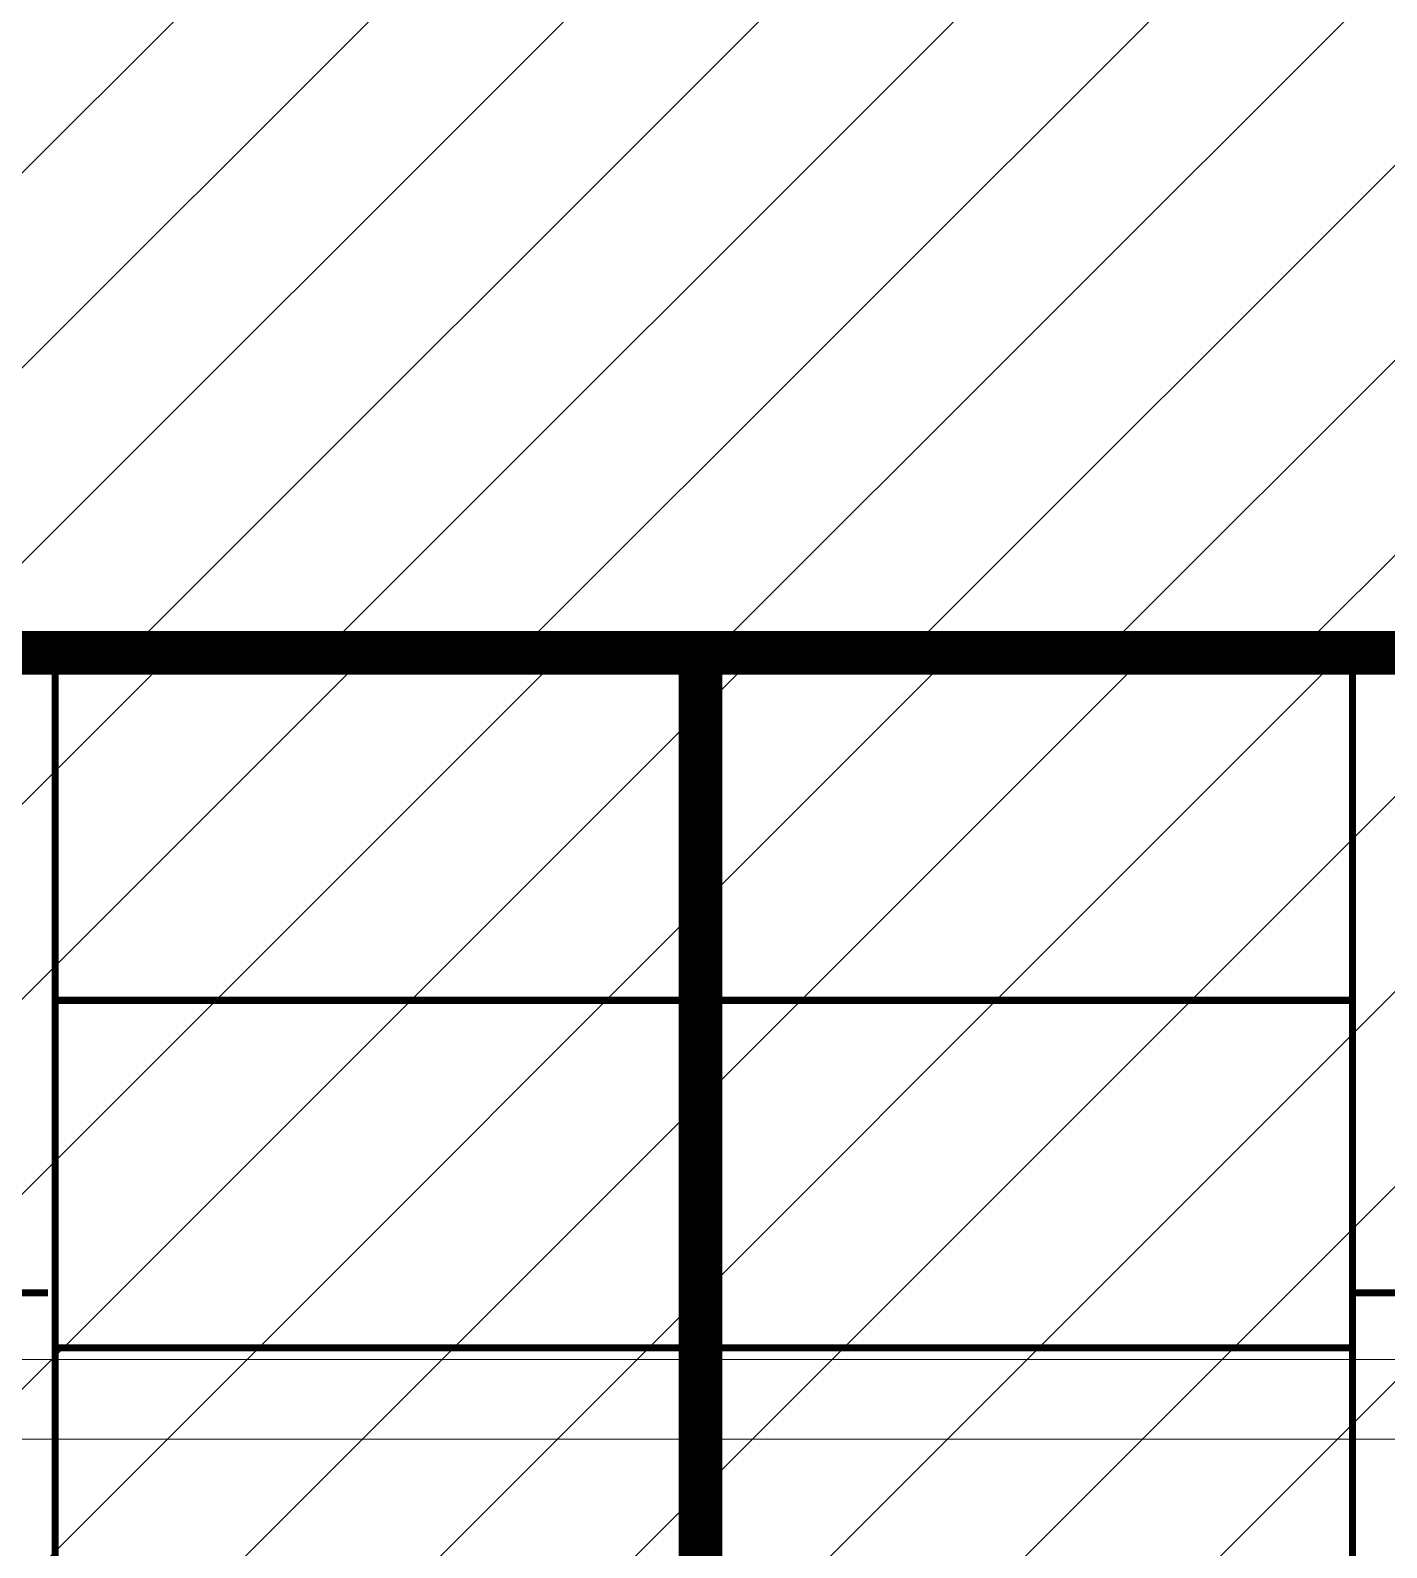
# Model space of a CAD drawing. Header units: millimetres. Extents: x 4739419 to 5837985, y 2291271 to 3446271.
# Drawn here: x 4965983 to 4975351, y 2390641 to 2401121 of the extents above; entities that cross this region are included whole.
import ezdxf

# ---------------------------------------------------------------- set-up
doc = ezdxf.new("R2010")
doc.units = ezdxf.units.MM
doc.layers.get('0').update_dxf_attribs({"color": 255})
for name, color, linetype in [('HEB- Saw Cut(PC Topping)', 5, 'Continuous'), ('HEB-Angle joint', 1, 'Continuous'), ('HEB-Area(PC Topping)', 3, 'Continuous')]:
    doc.layers.add(name, color=color, linetype=linetype)
doc.layers.add('XR-평면도$0$A-CNTL', color=9, linetype='Continuous', lineweight=15)
doc.layers.add('XR-평면도$0$A-XXXX-HID', color=9, linetype='Continuous', lineweight=18)

# ---------------------------------------------------------------- blocks, each defined once
blk = doc.blocks.new('XR-평면도$0$중심선(210216)')
at = {"layer": 'XR-평면도$0$A-CNTL', "ltscale": 300}
blk.add_lwpolyline([(-10000, 55000), (186000, 55000)], dxfattribs=at)

msp = doc.modelspace()

# ---------------------------------------------------------------- hatches: boundary and pattern name
at = {"layer": 'HEB-Area(PC Topping)'}
h = msp.add_hatch(dxfattribs=at)
h.set_pattern_fill('ANSI31', color=256, scale=300)
h.set_pattern_definition([(45, (-110776.95, 0), (-673.51921, 673.51921), [])])
edge = h.paths.add_edge_path()
edge.add_line((4954111.8, 2413891.2), (4954111.8, 2396821.7))
edge.add_line((4954111.8, 2396821.7), (4998711.8, 2396821.7))
edge.add_line((4998711.8, 2396821.7), (4998711.8, 2413891.2))
edge.add_line((4998711.8, 2413891.2), (4960611.8, 2413891.2))
edge.add_line((4960611.8, 2413891.2), (4960611.8, 2410391.2))
edge.add_line((4960611.8, 2410391.2), (4958611.8, 2410391.2))
edge.add_line((4958611.8, 2410391.2), (4958611.8, 2413891.2))
edge.add_line((4958611.8, 2413891.2), (4954111.8, 2413891.2))
at = {"layer": 'HEB-Area(PC Topping)', "transparency": 33554559}
h = msp.add_hatch(dxfattribs=at)
h.set_pattern_fill('ANSI31', color=256, scale=300)
h.paths.add_polyline_path([(4865511.8, 2394416.6), (4898114.5, 2394416.6), (4898114.5, 2377621.7), (4911154.5, 2377621.7), (4911154.5, 2394421.7), (4943111.8, 2394421.7), (4943111.8, 2365621.7), (4954251.8, 2365621.7), (4954251.8, 2396821.7), (4998711.8, 2396821.7), (4998711.8, 2346691.2), (4993711.8, 2346691.2), (4993711.8, 2335791.2), (4931561.8, 2335791.2), (4931561.8, 2346691.2), (4927761.8, 2346691.2), (4927761.8, 2335791.2), (4878154.5, 2335791.2), (4878154.5, 2348821.7), (4865511.8, 2348821.7)])
h.paths.add_polyline_path([(4960761.8, 2390941.2), (4964561.8, 2390941.2), (4964561.8, 2380940.7), (4960761.8, 2380940.7)], flags=16)

# ---------------------------------------------------------------- linework, layer by layer
at = {"color": 1, "const_width": 300}
msp.add_lwpolyline([(4998711.8, 2396821.7), (4970611.8, 2396821.7)], close=True, dxfattribs=at)
at = {"layer": 'HEB- Saw Cut(PC Topping)', "const_width": 50}
for points in [[(4966154.5, 2337121.7), (4966154.5, 2396821.7)], [(4975114.5, 2396821.7), (4975114.5, 2337121.7)], [(4975114.5, 2394421.7), (4966154.5, 2394421.7)], [(4966104.5, 2392401.7), (4964114.5, 2392401.7)], [(4977104.5, 2392401.7), (4975114.5, 2392401.7)], [(4975114.5, 2392021.7), (4966154.5, 2392021.7)]]:
    msp.add_lwpolyline(points, dxfattribs=at)
at = {"layer": 'HEB-Angle joint', "const_width": 300}
for points in [[(4954111.8, 2413891.2), (4954111.8, 2396821.7), (4998711.8, 2396821.7), (4998711.8, 2413891.2), (4960611.8, 2413891.2), (4960611.8, 2410391.2), (4958611.8, 2410391.2), (4958611.8, 2413891.2), (4954111.8, 2413891.2)], [(4970611.8, 2396821.7), (4954661.8, 2396821.7), (4954251.8, 2396821.7), (4954251.8, 2391941.2)], [(4970611.8, 2396821.7), (4970611.8, 2335791.2)]]:
    msp.add_lwpolyline(points, dxfattribs=at)
at = {"layer": 'XR-평면도$0$A-XXXX-HID', "ltscale": 5000}
msp.add_lwpolyline([(4866711.8, 2391941.2), (4997511.8, 2391941.2)], dxfattribs=at)
msp.add_lwpolyline([(4866711.8, 2391941.2), (4997511.8, 2391941.2)], dxfattribs=at)
msp.add_lwpolyline([(4866711.8, 2391941.2), (4997511.8, 2391941.2)], dxfattribs=at)

# ---------------------------------------------------------------- block references
at = {"layer": 'XR-평면도$0$A-CNTL'}
msp.add_blockref('XR-평면도$0$중심선(210216)', (4866111.8, 2336391.2), dxfattribs=at)

doc.saveas('drawing.dxf')
